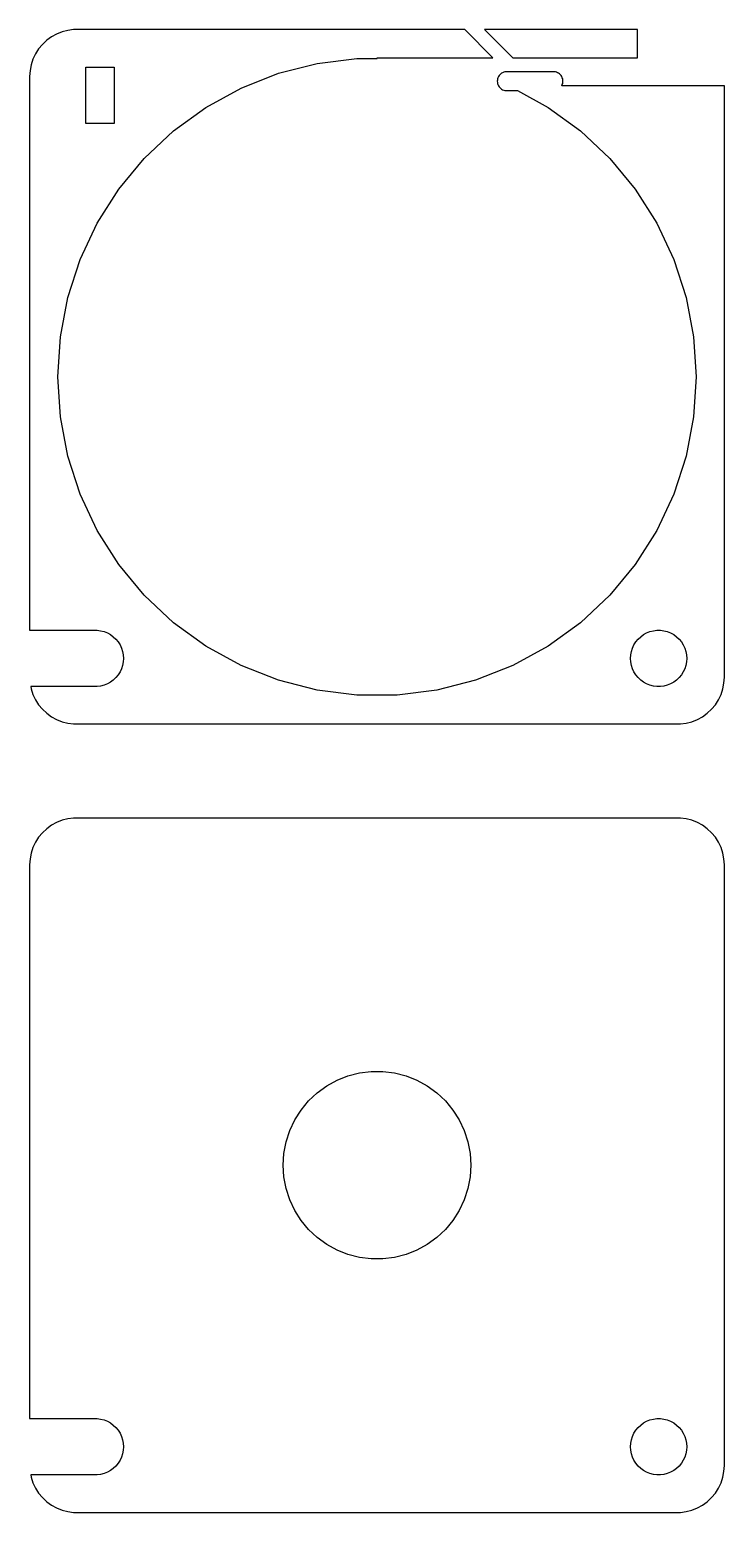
# Model space of a CAD drawing. Header units: metres. Extents: x -37 to 37, y 131 to 289.
import ezdxf

# ---------------------------------------------------------------- set-up
doc = ezdxf.new("R2010")
doc.units = ezdxf.units.M

msp = doc.modelspace()

# ---------------------------------------------------------------- linework, layer by layer
for p, q in [((-35.1871, 287.853), (-35.6448, 287.423)), ((-34.6791, 288.222), (-35.1871, 287.853)), ((-34.1289, 288.524), (-34.6791, 288.222)), ((-33.5451, 288.755), (-34.1289, 288.524)), ((-32.9369, 288.911), (-33.5451, 288.755)), ((-32.3139, 288.99), (-32.9369, 288.911)), ((9.34319, 288.99), (-32.3139, 288.99)), ((12.3333, 286), (9.34319, 288.99)), ((27.75, 288.99), (11.4645, 288.99)), ((11.4645, 288.99), (14.4547, 286)), ((27.75, 286), (27.75, 288.99)), ((-36.3815, 286.409), (-36.6489, 285.841)), ((-36.0451, 286.939), (-36.3815, 286.409)), ((-35.6448, 287.423), (-36.0451, 286.939)), ((0, 285.933), (0, 286)), ((0, 286), (12.3333, 286)), ((14.4547, 286), (27.75, 286)), ((-36.9606, 284.627), (-37, 284)), ((-36.8429, 285.243), (-36.9606, 284.627)), ((-36.6489, 285.841), (-36.8429, 285.243)), ((-31, 279), (-31, 285)), ((-31, 285), (-28, 285)), ((-28, 285), (-28, 279)), ((-10.5066, 284.336), (-6.37096, 285.398)), ((-6.37096, 285.398), (-2.13487, 285.933)), ((-2.13487, 285.933), (0, 285.933)), ((13.3852, 284.405), (13.2752, 284.344)), ((13.502, 284.451), (13.3852, 284.405)), ((13.6236, 284.482), (13.502, 284.451)), ((13.7482, 284.498), (13.6236, 284.482)), ((18.8738, 284.498), (13.7482, 284.498)), ((18.9984, 284.482), (18.8738, 284.498)), ((19.12, 284.451), (18.9984, 284.482)), ((19.2368, 284.405), (19.12, 284.451)), ((19.3468, 284.344), (19.2368, 284.405)), ((-37, 284), (-37, 224.994)), ((-14.4765, 282.764), (-10.5066, 284.336)), ((12.8189, 283.625), (12.811, 283.5)), ((12.811, 283.5), (12.8189, 283.375)), ((12.8424, 283.749), (12.8189, 283.625)), ((12.8189, 283.375), (12.8424, 283.251)), ((12.8812, 283.868), (12.8424, 283.749)), ((12.8424, 283.251), (12.8812, 283.132)), ((12.9347, 283.982), (12.8812, 283.868)), ((12.8812, 283.132), (12.9347, 283.018)), ((13.002, 284.088), (12.9347, 283.982)), ((12.9347, 283.018), (13.002, 282.912)), ((13.082, 284.185), (13.002, 284.088)), ((13.002, 282.912), (13.082, 282.815)), ((13.1736, 284.271), (13.082, 284.185)), ((13.082, 282.815), (13.1736, 282.729)), ((13.2752, 284.344), (13.1736, 284.271)), ((19.4484, 284.271), (19.3468, 284.344)), ((19.54, 284.185), (19.4484, 284.271)), ((19.62, 284.088), (19.54, 284.185)), ((19.6873, 283.982), (19.62, 284.088)), ((19.6757, 283), (19.6873, 283.018)), ((37, 283), (19.6757, 283)), ((19.7408, 283.868), (19.6873, 283.982)), ((19.6873, 283.018), (19.7408, 283.132)), ((19.7796, 283.749), (19.7408, 283.868)), ((19.7408, 283.132), (19.7796, 283.251)), ((19.8031, 283.625), (19.7796, 283.749)), ((19.7796, 283.251), (19.8031, 283.375)), ((19.811, 283.5), (19.8031, 283.625)), ((19.8031, 283.375), (19.811, 283.5)), ((37, 220), (37, 283)), ((-18.2181, 280.707), (-14.4765, 282.764)), ((13.1736, 282.729), (13.2752, 282.656)), ((13.2752, 282.656), (13.3852, 282.595)), ((13.3852, 282.595), (13.502, 282.549)), ((13.502, 282.549), (13.6236, 282.518)), ((13.6236, 282.518), (13.7482, 282.502)), ((13.7482, 282.502), (14.9533, 282.502)), ((14.9533, 282.502), (18.2181, 280.707)), ((-21.6724, 278.197), (-18.2181, 280.707)), ((18.2181, 280.707), (21.6724, 278.197)), ((-28, 279), (-31, 279)), ((-24.7849, 275.275), (-21.6724, 278.197)), ((21.6724, 278.197), (24.7849, 275.275)), ((-27.5066, 271.985), (-24.7849, 275.275)), ((24.7849, 275.275), (27.5066, 271.985)), ((-29.7944, 268.38), (-27.5066, 271.985)), ((27.5066, 271.985), (29.7944, 268.38)), ((-31.6124, 264.516), (-29.7944, 268.38)), ((29.7944, 268.38), (31.6124, 264.516)), ((-32.9318, 260.455), (-31.6124, 264.516)), ((31.6124, 264.516), (32.9318, 260.455)), ((-33.7319, 256.261), (-32.9318, 260.455)), ((32.9318, 260.455), (33.7319, 256.261)), ((-34, 252), (-33.7319, 256.261)), ((33.7319, 256.261), (34, 252)), ((-33.7319, 247.739), (-34, 252)), ((34, 252), (33.7319, 247.739)), ((-32.9318, 243.545), (-33.7319, 247.739)), ((33.7319, 247.739), (32.9318, 243.545)), ((-31.6124, 239.484), (-32.9318, 243.545)), ((32.9318, 243.545), (31.6124, 239.484)), ((-29.7944, 235.62), (-31.6124, 239.484)), ((31.6124, 239.484), (29.7944, 235.62)), ((-27.5066, 232.015), (-29.7944, 235.62)), ((29.7944, 235.62), (27.5066, 232.015)), ((-24.7849, 228.725), (-27.5066, 232.015)), ((27.5066, 232.015), (24.7849, 228.725)), ((-21.6724, 225.803), (-24.7849, 228.725)), ((24.7849, 228.725), (21.6724, 225.803)), ((-37, 224.994), (-29.8116, 224.994)), ((-29.8116, 224.994), (-29.4379, 224.947)), ((-29.4379, 224.947), (-29.0729, 224.853)), ((-29.0729, 224.853), (-28.7227, 224.714)), ((-28.7227, 224.714), (-28.3925, 224.533)), ((-28.3925, 224.533), (-28.0877, 224.312)), ((-18.2181, 223.293), (-21.6724, 225.803)), ((21.6724, 225.803), (18.2181, 223.293)), ((28.0877, 224.312), (28.3925, 224.533)), ((28.3925, 224.533), (28.7227, 224.714)), ((28.7227, 224.714), (29.0729, 224.853)), ((29.0729, 224.853), (29.4379, 224.947)), ((29.4379, 224.947), (29.8116, 224.994)), ((29.8116, 224.994), (30.1884, 224.994)), ((30.1884, 224.994), (30.5621, 224.947)), ((30.5621, 224.947), (30.927, 224.853)), ((30.927, 224.853), (31.2773, 224.714)), ((31.2773, 224.714), (31.6075, 224.533)), ((31.6075, 224.533), (31.9123, 224.312)), ((-28.0877, 224.312), (-27.8131, 224.054)), ((-27.8131, 224.054), (-27.5729, 223.763)), ((-27.5729, 223.763), (-27.3711, 223.445)), ((-27.3711, 223.445), (-27.2107, 223.104)), ((-27.2107, 223.104), (-27.0942, 222.746)), ((-14.4765, 221.236), (-18.2181, 223.293)), ((18.2181, 223.293), (14.4765, 221.236)), ((27.0942, 222.746), (27.2107, 223.104)), ((27.2107, 223.104), (27.3711, 223.445)), ((27.3711, 223.445), (27.5729, 223.763)), ((27.5729, 223.763), (27.8131, 224.054)), ((27.8131, 224.054), (28.0877, 224.312)), ((31.9123, 224.312), (32.1869, 224.054)), ((32.1869, 224.054), (32.427, 223.763)), ((32.427, 223.763), (32.6289, 223.445)), ((32.6289, 223.445), (32.7893, 223.104)), ((32.7893, 223.104), (32.9057, 222.746)), ((-27.0942, 221.254), (-27.2107, 220.896)), ((-27.0942, 222.746), (-27.0237, 222.376)), ((-27.0237, 221.624), (-27.0942, 221.254)), ((-27.0237, 222.376), (-27, 222)), ((-27, 222), (-27.0237, 221.624)), ((-10.5066, 219.664), (-14.4765, 221.236)), ((14.4765, 221.236), (10.5066, 219.664)), ((27, 222), (27.0237, 222.376)), ((27.0237, 221.624), (27, 222)), ((27.0237, 222.376), (27.0942, 222.746)), ((27.0942, 221.254), (27.0237, 221.624)), ((27.2107, 220.896), (27.0942, 221.254)), ((32.9057, 221.254), (32.7893, 220.896)), ((32.9057, 222.746), (32.9763, 222.376)), ((32.9763, 221.624), (32.9057, 221.254)), ((32.9763, 222.376), (33, 222)), ((33, 222), (32.9763, 221.624)), ((-28.0877, 219.688), (-28.3925, 219.467)), ((-27.8131, 219.946), (-28.0877, 219.688)), ((-27.5729, 220.237), (-27.8131, 219.946)), ((-27.3711, 220.555), (-27.5729, 220.237)), ((-27.2107, 220.896), (-27.3711, 220.555)), ((-6.37096, 218.602), (-10.5066, 219.664)), ((10.5066, 219.664), (6.37096, 218.602)), ((27.3711, 220.555), (27.2107, 220.896)), ((27.5729, 220.237), (27.3711, 220.555)), ((27.8131, 219.946), (27.5729, 220.237)), ((28.0877, 219.688), (27.8131, 219.946)), ((28.3925, 219.467), (28.0877, 219.688)), ((31.9123, 219.688), (31.6075, 219.467)), ((32.1869, 219.946), (31.9123, 219.688)), ((32.427, 220.237), (32.1869, 219.946)), ((32.6289, 220.555), (32.427, 220.237)), ((32.7893, 220.896), (32.6289, 220.555)), ((36.9606, 219.373), (37, 220)), ((-29.8116, 219.006), (-36.8905, 219.006)), ((-36.8905, 219.006), (-36.8429, 218.757)), ((-36.8429, 218.757), (-36.6489, 218.159)), ((-36.6489, 218.159), (-36.3815, 217.591)), ((-29.4379, 219.053), (-29.8116, 219.006)), ((-29.0729, 219.147), (-29.4379, 219.053)), ((-28.7227, 219.286), (-29.0729, 219.147)), ((-28.3925, 219.467), (-28.7227, 219.286)), ((-2.13487, 218.067), (-6.37096, 218.602)), ((2.13487, 218.067), (-2.13487, 218.067)), ((6.37096, 218.602), (2.13487, 218.067)), ((28.7227, 219.286), (28.3925, 219.467)), ((29.0729, 219.147), (28.7227, 219.286)), ((29.4379, 219.053), (29.0729, 219.147)), ((29.8116, 219.006), (29.4379, 219.053)), ((30.1884, 219.006), (29.8116, 219.006)), ((30.5621, 219.053), (30.1884, 219.006)), ((30.927, 219.147), (30.5621, 219.053)), ((31.2773, 219.286), (30.927, 219.147)), ((31.6075, 219.467), (31.2773, 219.286)), ((36.3815, 217.591), (36.6489, 218.159)), ((36.6489, 218.159), (36.8429, 218.757)), ((36.8429, 218.757), (36.9606, 219.373)), ((-36.3815, 217.591), (-36.0451, 217.061)), ((-36.0451, 217.061), (-35.6448, 216.577)), ((-35.6448, 216.577), (-35.1871, 216.147)), ((35.1871, 216.147), (35.6448, 216.577)), ((35.6448, 216.577), (36.0451, 217.061)), ((36.0451, 217.061), (36.3815, 217.591)), ((-35.1871, 216.147), (-34.6791, 215.778)), ((-34.6791, 215.778), (-34.1289, 215.476)), ((-34.1289, 215.476), (-33.5451, 215.245)), ((-33.5451, 215.245), (-32.9369, 215.089)), ((-32.9369, 215.089), (-32.3139, 215.01)), ((-32.3139, 215.01), (32.3139, 215.01)), ((32.3139, 215.01), (32.9369, 215.089)), ((32.9369, 215.089), (33.5451, 215.245)), ((33.5451, 215.245), (34.1289, 215.476)), ((34.1289, 215.476), (34.6791, 215.778)), ((34.6791, 215.778), (35.1871, 216.147)), ((-35.1871, 203.853), (-35.6448, 203.423)), ((-34.6791, 204.222), (-35.1871, 203.853)), ((-34.1289, 204.524), (-34.6791, 204.222)), ((-33.5451, 204.755), (-34.1289, 204.524)), ((-32.9369, 204.911), (-33.5451, 204.755)), ((-32.3139, 204.99), (-32.9369, 204.911)), ((32.3139, 204.99), (-32.3139, 204.99)), ((32.9369, 204.911), (32.3139, 204.99)), ((33.5451, 204.755), (32.9369, 204.911)), ((34.1289, 204.524), (33.5451, 204.755)), ((34.6791, 204.222), (34.1289, 204.524)), ((35.1871, 203.853), (34.6791, 204.222)), ((35.6448, 203.423), (35.1871, 203.853)), ((-36.3815, 202.409), (-36.6489, 201.841)), ((-36.0451, 202.939), (-36.3815, 202.409)), ((-35.6448, 203.423), (-36.0451, 202.939)), ((36.0451, 202.939), (35.6448, 203.423)), ((36.3815, 202.409), (36.0451, 202.939)), ((36.6489, 201.841), (36.3815, 202.409)), ((-36.8429, 201.243), (-36.9606, 200.627)), ((-36.6489, 201.841), (-36.8429, 201.243)), ((36.8429, 201.243), (36.6489, 201.841)), ((36.9606, 200.627), (36.8429, 201.243)), ((-36.9606, 200.627), (-37, 200)), ((-37, 200), (-37, 140.994)), ((37, 200), (36.9606, 200.627)), ((37, 136), (37, 200)), ((-5.35826, 176.443), (-4.25778, 177.048)), ((-4.25778, 177.048), (-3.09016, 177.511)), ((-3.09016, 177.511), (-1.87381, 177.823)), ((-1.87381, 177.823), (-0.6279, 177.98)), ((-0.6279, 177.98), (0.6279, 177.98)), ((0.6279, 177.98), (1.87381, 177.823)), ((1.87381, 177.823), (3.09016, 177.511)), ((3.09016, 177.511), (4.25778, 177.048)), ((4.25778, 177.048), (5.35826, 176.443)), ((-7.28967, 174.845), (-6.37424, 175.705)), ((-6.37424, 175.705), (-5.35826, 176.443)), ((5.35826, 176.443), (6.37424, 175.705)), ((6.37424, 175.705), (7.28967, 174.845)), ((-8.76306, 172.818), (-8.09016, 173.878)), ((-8.09016, 173.878), (-7.28967, 174.845)), ((7.28967, 174.845), (8.09016, 173.878)), ((8.09016, 173.878), (8.76306, 172.818)), ((-9.29776, 171.681), (-8.76306, 172.818)), ((8.76306, 172.818), (9.29776, 171.681)), ((-9.68582, 170.487), (-9.29776, 171.681)), ((9.29776, 171.681), (9.68582, 170.487)), ((-10, 168), (-9.92114, 169.253)), ((-9.92114, 169.253), (-9.68582, 170.487)), ((9.68582, 170.487), (9.92114, 169.253)), ((9.92114, 169.253), (10, 168)), ((-9.92114, 166.747), (-10, 168)), ((10, 168), (9.92114, 166.747)), ((-9.68582, 165.513), (-9.92114, 166.747)), ((9.92114, 166.747), (9.68582, 165.513)), ((-9.29776, 164.319), (-9.68582, 165.513)), ((-8.76306, 163.182), (-9.29776, 164.319)), ((9.29776, 164.319), (8.76306, 163.182)), ((9.68582, 165.513), (9.29776, 164.319)), ((-8.09016, 162.122), (-8.76306, 163.182)), ((8.76306, 163.182), (8.09016, 162.122)), ((-7.28967, 161.155), (-8.09016, 162.122)), ((-6.37424, 160.295), (-7.28967, 161.155)), ((7.28967, 161.155), (6.37424, 160.295)), ((8.09016, 162.122), (7.28967, 161.155)), ((-5.35826, 159.557), (-6.37424, 160.295)), ((6.37424, 160.295), (5.35826, 159.557)), ((-4.25778, 158.952), (-5.35826, 159.557)), ((-3.09016, 158.489), (-4.25778, 158.952)), ((-1.87381, 158.177), (-3.09016, 158.489)), ((-0.6279, 158.02), (-1.87381, 158.177)), ((0.6279, 158.02), (-0.6279, 158.02)), ((1.87381, 158.177), (0.6279, 158.02)), ((3.09016, 158.489), (1.87381, 158.177)), ((4.25778, 158.952), (3.09016, 158.489)), ((5.35826, 159.557), (4.25778, 158.952)), ((-37, 140.994), (-29.8116, 140.994)), ((-29.8116, 140.994), (-29.4379, 140.947)), ((-29.4379, 140.947), (-29.0729, 140.853)), ((-29.0729, 140.853), (-28.7227, 140.714)), ((-28.7227, 140.714), (-28.3925, 140.533)), ((28.3925, 140.533), (28.7227, 140.714)), ((28.7227, 140.714), (29.0729, 140.853)), ((29.0729, 140.853), (29.4379, 140.947)), ((29.4379, 140.947), (29.8116, 140.994)), ((29.8116, 140.994), (30.1884, 140.994)), ((30.1884, 140.994), (30.5621, 140.947)), ((30.5621, 140.947), (30.927, 140.853)), ((30.927, 140.853), (31.2773, 140.714)), ((31.2773, 140.714), (31.6075, 140.533)), ((-28.3925, 140.533), (-28.0877, 140.312)), ((-28.0877, 140.312), (-27.8131, 140.054)), ((-27.8131, 140.054), (-27.5729, 139.763)), ((-27.5729, 139.763), (-27.3711, 139.445)), ((-27.3711, 139.445), (-27.2107, 139.104)), ((-27.2107, 139.104), (-27.0942, 138.746)), ((27.0942, 138.746), (27.2107, 139.104)), ((27.2107, 139.104), (27.3711, 139.445)), ((27.3711, 139.445), (27.5729, 139.763)), ((27.5729, 139.763), (27.8131, 140.054)), ((27.8131, 140.054), (28.0877, 140.312)), ((28.0877, 140.312), (28.3925, 140.533)), ((31.6075, 140.533), (31.9123, 140.312)), ((31.9123, 140.312), (32.1869, 140.054)), ((32.1869, 140.054), (32.427, 139.763)), ((32.427, 139.763), (32.6289, 139.445)), ((32.6289, 139.445), (32.7893, 139.104)), ((32.7893, 139.104), (32.9057, 138.746)), ((-27.0942, 138.746), (-27.0237, 138.376)), ((-27.0237, 137.624), (-27.0942, 137.254)), ((-27.0237, 138.376), (-27, 138)), ((-27, 138), (-27.0237, 137.624)), ((27, 138), (27.0237, 138.376)), ((27.0237, 137.624), (27, 138)), ((27.0237, 138.376), (27.0942, 138.746)), ((27.0942, 137.254), (27.0237, 137.624)), ((32.9057, 138.746), (32.9763, 138.376)), ((32.9763, 137.624), (32.9057, 137.254)), ((32.9763, 138.376), (33, 138)), ((33, 138), (32.9763, 137.624)), ((-27.8131, 135.946), (-28.0877, 135.688)), ((-27.5729, 136.237), (-27.8131, 135.946)), ((-27.3711, 136.555), (-27.5729, 136.237)), ((-27.2107, 136.896), (-27.3711, 136.555)), ((-27.0942, 137.254), (-27.2107, 136.896)), ((27.2107, 136.896), (27.0942, 137.254)), ((27.3711, 136.555), (27.2107, 136.896)), ((27.5729, 136.237), (27.3711, 136.555)), ((27.8131, 135.946), (27.5729, 136.237)), ((28.0877, 135.688), (27.8131, 135.946)), ((32.1869, 135.946), (31.9123, 135.688)), ((32.427, 136.237), (32.1869, 135.946)), ((32.6289, 136.555), (32.427, 136.237)), ((32.7893, 136.896), (32.6289, 136.555)), ((32.9057, 137.254), (32.7893, 136.896)), ((36.9606, 135.373), (37, 136)), ((-29.8116, 135.006), (-36.8905, 135.006)), ((-36.8905, 135.006), (-36.8429, 134.757)), ((-36.8429, 134.757), (-36.6489, 134.159)), ((-29.4379, 135.053), (-29.8116, 135.006)), ((-29.0729, 135.147), (-29.4379, 135.053)), ((-28.7227, 135.286), (-29.0729, 135.147)), ((-28.3925, 135.467), (-28.7227, 135.286)), ((-28.0877, 135.688), (-28.3925, 135.467)), ((28.3925, 135.467), (28.0877, 135.688)), ((28.7227, 135.286), (28.3925, 135.467)), ((29.0729, 135.147), (28.7227, 135.286)), ((29.4379, 135.053), (29.0729, 135.147)), ((29.8116, 135.006), (29.4379, 135.053)), ((30.1884, 135.006), (29.8116, 135.006)), ((30.5621, 135.053), (30.1884, 135.006)), ((30.927, 135.147), (30.5621, 135.053)), ((31.2773, 135.286), (30.927, 135.147)), ((31.6075, 135.467), (31.2773, 135.286)), ((31.9123, 135.688), (31.6075, 135.467)), ((36.6489, 134.159), (36.8429, 134.757)), ((36.8429, 134.757), (36.9606, 135.373)), ((-36.6489, 134.159), (-36.3815, 133.591)), ((-36.3815, 133.591), (-36.0451, 133.061)), ((-36.0451, 133.061), (-35.6448, 132.577)), ((35.6448, 132.577), (36.0451, 133.061)), ((36.0451, 133.061), (36.3815, 133.591)), ((36.3815, 133.591), (36.6489, 134.159)), ((-35.6448, 132.577), (-35.1871, 132.147)), ((-35.1871, 132.147), (-34.6791, 131.778)), ((-34.6791, 131.778), (-34.1289, 131.476)), ((-34.1289, 131.476), (-33.5451, 131.245)), ((-33.5451, 131.245), (-32.9369, 131.089)), ((32.9369, 131.089), (33.5451, 131.245)), ((33.5451, 131.245), (34.1289, 131.476)), ((34.1289, 131.476), (34.6791, 131.778)), ((34.6791, 131.778), (35.1871, 132.147)), ((35.1871, 132.147), (35.6448, 132.577)), ((-32.9369, 131.089), (-32.3139, 131.01)), ((-32.3139, 131.01), (32.3139, 131.01)), ((32.3139, 131.01), (32.9369, 131.089))]:
    msp.add_line(p, q)

doc.saveas('drawing.dxf')
